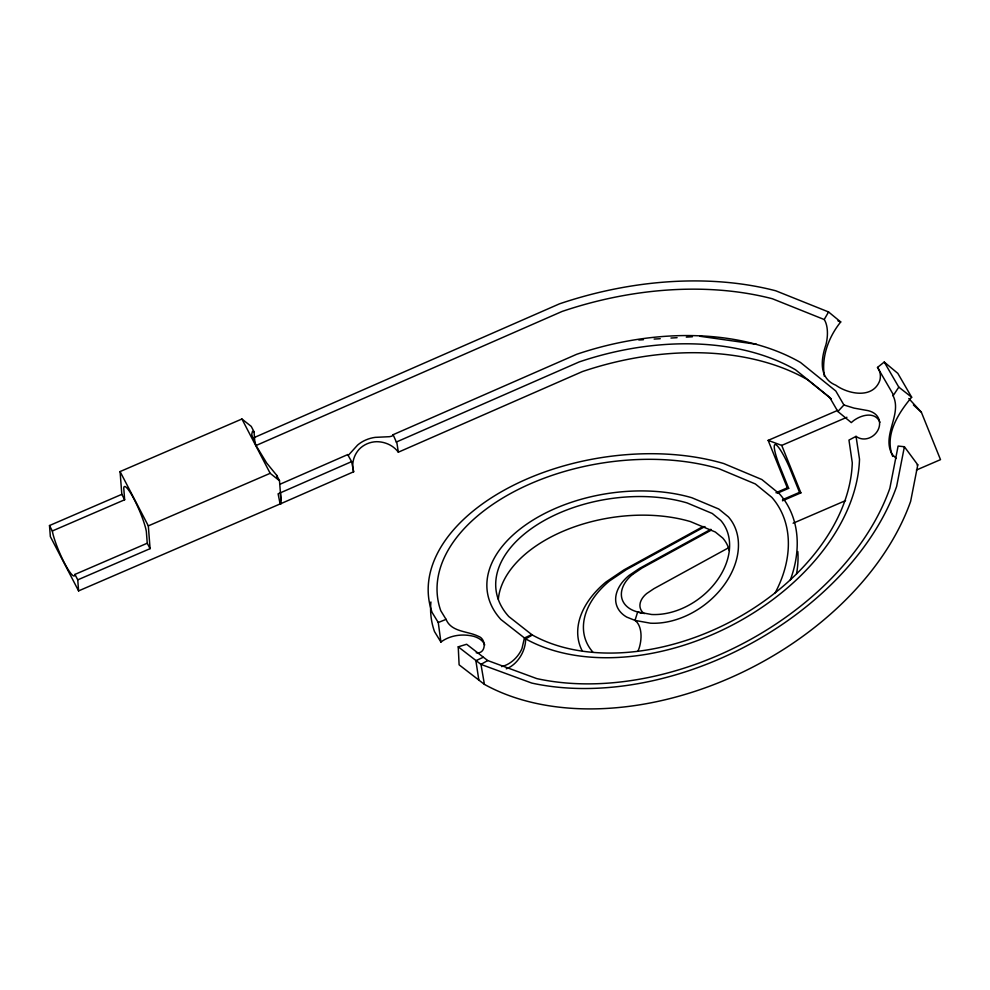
<?xml version="1.0" encoding="UTF-8"?>
<svg xmlns="http://www.w3.org/2000/svg" width="990" height="990" viewBox="0 0 990 990"><rect width="100%" height="100%" fill="white"/><g stroke="black" fill="none" stroke-linecap="round" stroke-linejoin="round"><path stroke-width="1.49" d="M280.17 484.172L347.688 454.596L351.611 461.625L353.64 471.772L280.133 503.972L281.234 503.44L279.489 480.707L276.668 475.274L266.669 463.011L256.744 446.713L252.636 437.555L251.732 434.301L252.462 431.355L254.059 431.813L254.962 443.545M831.315 398.896L807.667 379.789A242.897 159.996 -18.5 0 0 582.429 371.559L398.339 452.195L396.99 443.471L393.117 434.697L576.663 354.296A241.399 159.006 -18.5 0 1 800.502 362.476L835.808 391.013L843.913 404.984L853.999 408.103L868.168 410.664A25.097 16.929 -23.2 0 1 878.947 419.339C883.043 432.135 867.228 444.547 856.041 436.355L848.962 440.092L852.279 462.788A196.713 133.081 -26.8 0 1 733.59 620.111A196.713 133.081 -26.8 0 1 532.373 635.011M904.39 446.738L896.631 486.437A261.323 176.802 -26.8 0 1 531.779 683.075L480.967 664.389L458.234 646.829L459.113 664.822L484.419 684.387A268.438 181.615 -26.8 0 0 910.652 501.324L917.779 464.854L904.39 446.738L898.103 446.057L889.837 488.342A252.846 171.072 -26.8 0 1 536.815 678.608L487.699 660.54L466.637 644.255L458.234 646.829M638.092 650.888L639.144 648.165A25.072 14.578 -74 0 0 635.011 620.408L637.647 611.968A35.875 23.624 -18.5 0 1 632.561 574.423M896.198 458.494L891.891 454.002C881.719 434.895 902.298 414.451 893.104 395.753L898.796 387.127L884.243 362.055L877.511 367.414A25.48 19.144 -23 0 1 879.85 380.395C873.093 399.094 848.566 394.317 835.832 385.221C818.396 378.131 821.032 358.9 825.969 344.656A25.282 12.734 -77.8 0 0 824.212 319.498M824.385 376.349C821.193 356.907 828.605 336.996 840.72 321.948L828.556 311.949L824.212 319.522L772.398 298.757A287.162 189.152 -18.5 0 0 562.072 311.454L255.927 445.562M393.117 434.697L391.99 436.132L389.491 436.689L375.161 437.37A25.084 17.709 -17.8 0 0 357.625 445.042L348.418 455.227L347.688 454.596M879.924 422.285C874.851 410.182 858.553 415.528 851.313 422.606L837.862 411.506L843.913 404.984M884.243 362.055L897.819 373.366L911.666 397.225C898.289 413.164 884.157 435.105 892.695 456.415M430.922 601.97A192.852 114.296 -9 0 0 434.511 631.595L440.909 642.052C450.19 635.085 462.924 633.538 474.012 636.422A24.75 14.504 -6.8 0 1 484.729 644.973M632.573 574.435L642.089 568.013L711.265 530.12M487.699 660.54L480.967 664.389L484.419 684.387M703.148 526.494L623.997 569.856L605.979 581.996A90.597 59.672 -18.5 0 0 582.083 650.616M704.979 526.544L626.361 569.621L609.456 581.006A83.42 54.945 -18.5 0 0 592.725 651.927M710.845 529.291L639.726 568.26L629.083 575.425A43.028 28.339 -18.5 0 0 626.744 617.092L635.011 620.408L650.43 623.193A72.109 52.878 -37.2 0 0 723.9 585.337A72.109 52.878 -37.2 0 0 728.405 516.879L718.765 509.021L691.862 497.747A133.316 79.014 -9 0 0 531.271 521.148A133.316 79.014 -9 0 0 500.891 619.493L525.616 638.872A205.202 138.835 -26.8 0 0 735.558 623.354A205.202 138.835 -26.8 0 0 859.506 459.212L856.041 436.355M728.529 547.804L653.92 588.679L646.631 593.592A21.483 14.157 -18.5 0 0 644.28 613.652M440.909 642.052L438.261 622.512L446.069 619.369C451.378 632.239 467.478 630.927 478.182 636.211C486.721 638.822 486.214 654.341 476.227 652.794M483.207 657.286L475.881 660.701L478.888 680.377M506.274 668.819A25.567 17.783 -62.6 0 0 514.02 664.117A25.158 17.498 -62.6 0 0 525.628 638.872L532.348 635.023L531.741 634.59L524.428 638.005L521.953 648.636A24.973 18.265 -52.9 0 1 501.534 666.592M253.774 437.753L559.474 303.843A295.28 194.498 -18.5 0 1 775.764 290.788L828.556 311.949M351.611 461.625L278.103 493.824L280.133 503.972L279.737 502.041L280.937 499.542L280.393 492.822M396.309 442.047L579.249 361.907A233.269 153.648 -18.5 0 1 795.564 369.802L829.67 397.374L837.862 411.506M121.82 494.332L49.5 525.542L52.322 530.974L124.641 499.764L121.82 494.332L120.075 471.574L241.919 419.005L251.237 426.393L254.059 431.813M281.234 503.464L78.594 590.894L77.752 579.855L150.072 548.658L148.327 525.888L270.171 473.319L279.489 480.707M52.322 530.974A27.163 4.282 66.7 0 0 64.412 562.914A27.163 4.282 66.7 0 0 74.931 574.423L147.25 543.225L146.347 531.494A27.163 4.282 66.7 0 0 134.256 499.554A27.163 4.282 66.7 0 0 123.75 488.045L124.641 499.764M768.153 440.377L781.729 445.401L800.885 492.859L799.536 492.352L789.661 467.911A27.163 4.282 66.7 0 0 775.64 444.609A27.163 4.282 66.7 0 0 778.808 463.902L788.671 488.342L787.31 487.835L768.153 440.377L837.577 410.429M781.729 445.401L846.908 417.273M775.962 492.735L787.31 487.835M777.323 493.23L788.671 488.342M782.521 499.69L799.536 492.352M782.459 500.804L800.885 492.859M793.126 523.227L845.559 500.606M916.406 470.04L940.5 459.645L921.344 412.186L908.808 398.512M917.111 465.053L917.779 464.854M638.822 339.991L643.413 339.719M654.13 339.063L660.256 338.704M670.973 338.048L677.098 337.677M686.293 337.132L692.418 336.761M700.079 336.291L756.521 344.285M641.594 613.342L637.647 611.968L651.63 614.493A63.855 46.827 -37.2 0 0 716.711 580.969A63.855 46.827 -37.2 0 0 720.695 520.344L712.268 513.476L687.048 502.908A124.431 73.755 -9 0 0 537.149 524.75A124.431 73.755 -9 0 0 508.798 616.547L531.741 634.59M921.344 412.186L913.399 404.935M837.911 320.822L840.72 321.948M898.796 387.127L911.666 397.225M398.339 452.195C393.364 445.364 384.962 441.701 376.608 441.689A23.178 20.951 -11.1 0 0 359.073 449.373C353.69 455.351 351.289 463.976 353.64 471.772M446.069 619.369L440.773 610.719A183.336 108.665 -9 0 1 516.879 490.174A183.336 108.665 -9 0 1 718.95 468.716L755.358 483.962L771.841 497.388A118.528 86.922 -37.2 0 1 775.17 592.849M438.261 622.512L432.098 612.439A192.221 113.924 -9 0 1 511.904 486.065A192.221 113.924 -9 0 1 723.764 463.555L761.842 479.519L779.551 493.936A126.77 92.961 -37.2 0 1 790.28 580.078M877.511 367.414L892.807 393.772L893.104 395.753M241.919 419.005L270.171 473.319M120.075 471.574L148.327 525.888M147.25 543.225L150.072 548.658M74.931 574.423L77.752 579.855M78.594 590.894L50.342 536.58L49.5 525.542M276.668 475.274L276.891 478.207M498.317 599.222A125.062 74.126 -9 0 1 690.414 521.582L715.312 532.001L722.799 538.102A54.772 40.157 -37.2 0 1 729.37 550.725M797.816 551.541A117.686 86.303 -37.2 0 1 796.542 573.816"/></g></svg>
